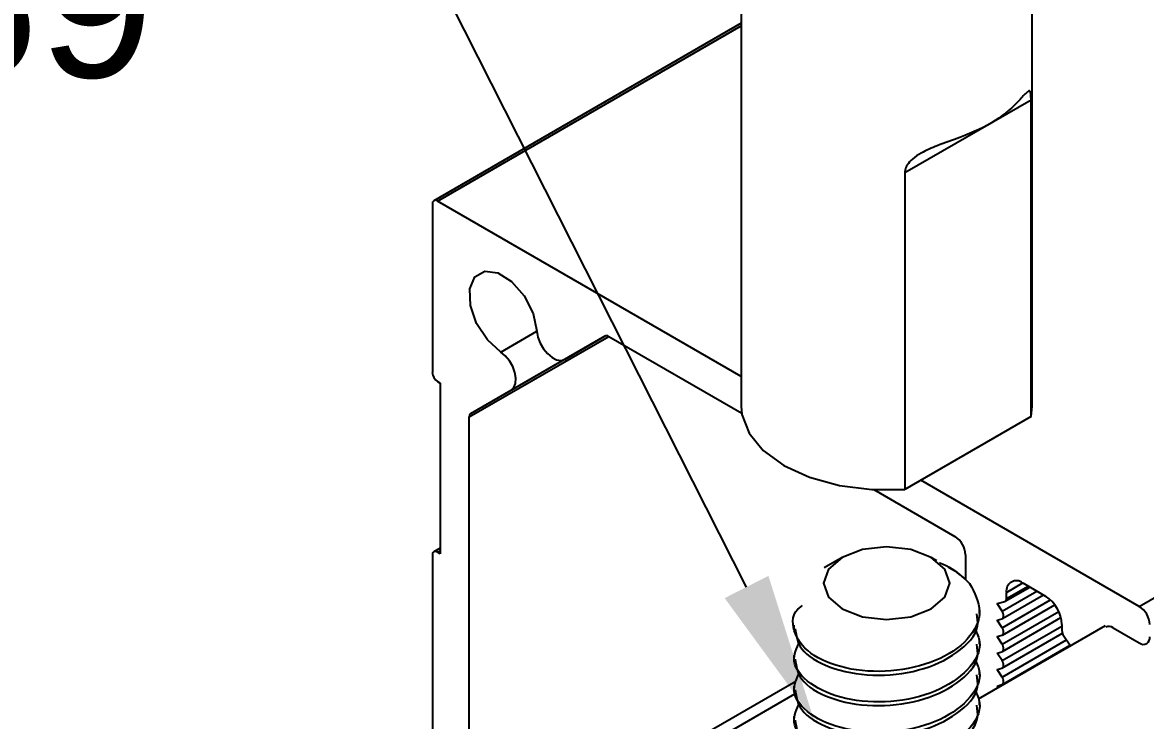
# Model space of a CAD drawing. Extents: x -0.6 to 13.4, y -11.2 to 0.
# Drawn here: x 8.904 to 10.409, y -7.496 to -6.561 of the extents above; entities that cross this region are included whole.
import ezdxf
from ezdxf import colors
from ezdxf.entities.mleader import LeaderData, LeaderLine
from ezdxf.math import Vec2, Vec3

# ---------------------------------------------------------------- set-up
doc = ezdxf.new("R2010")
doc.units = 0
doc.header["$LTSCALE"] = 0.5
doc.header["$MEASUREMENT"] = 0
for name, color, linetype in [('Dimension', 10, 'CONTINUOUS'), ('FAB DWG', 221, 'CONTINUOUS'), ('Housing', 150, 'CONTINUOUS'), ('Mounting', 4, 'CONTINUOUS')]:
    doc.layers.add(name, color=color, linetype=linetype)
doc.styles.get("Standard").update_dxf_attribs({"font": 'arial.ttf'})

msp = doc.modelspace()

# ---------------------------------------------------------------- linework, layer by layer
at = {"layer": 'Dimension', "transparency": 16777216}
msp.add_open_spline([(8.841, -10.3196), (9.0337, -8.7415), (7.6512, -7.9567), (6.2686, -7.1718), (6.4613, -5.5938)], degree=3, dxfattribs=at)
at = {"layer": 'Housing', "linetype": 'Continuous', "lineweight": 25, "transparency": 16777216}
for p, q in [((10.4006, -7.3434), (12.1042, -6.3618)), ((9.867, -6.5626), (9.4553, -6.8001)), ((9.4603, -6.8006), (9.867, -6.5659)), ((9.867, -7.0354), (9.4603, -6.8006)), ((9.4533, -6.8047), (9.4533, -7.03)), ((9.5028, -7.0898), (9.6896, -6.9819)), ((9.5049, -7.0852), (9.685, -6.9812)), ((9.5449, -7.0028), (9.5933, -6.9749)), ((9.5589, -7.054), (9.6849, -6.9813)), ((9.6306, -7.0126), (9.6848, -6.9813)), ((9.6306, -7.0126), (9.6846, -6.9814)), ((9.6896, -6.9819), (9.8679, -7.0849)), ((9.4603, -7.0423), (9.4639, -7.0443)), ((9.4639, -7.0443), (9.4639, -7.2729)), ((9.5049, -7.0852), (9.5589, -7.054)), ((9.5028, -7.696), (9.5028, -7.0898)), ((10.4006, -7.3434), (10.1078, -7.1744)), ((10.0449, -7.187), (10.1536, -7.2498)), ((9.4639, -7.2655), (9.4553, -7.2704)), ((9.4603, -7.2709), (9.4639, -7.2689)), ((9.4533, -7.275), (9.4533, -7.89)), ((9.4639, -7.2729), (9.4603, -7.2709)), ((10.1678, -7.2743), (10.1678, -7.3072)), ((10.2225, -7.3248), (10.2445, -7.3121)), ((10.2445, -7.3121), (10.275, -7.3297)), ((10.2168, -7.3499), (10.2634, -7.323)), ((10.2171, -7.3598), (10.272, -7.3281)), ((10.2209, -7.3366), (10.2539, -7.3176)), ((10.2225, -7.333), (10.2515, -7.3162)), ((10.2225, -7.333), (10.2225, -7.3248)), ((10.2102, -7.3398), (10.2203, -7.3369)), ((10.2168, -7.3499), (10.2102, -7.3398)), ((10.2168, -7.372), (10.2815, -7.3346)), ((10.2171, -7.3818), (10.2873, -7.3413)), ((10.2168, -7.394), (10.2926, -7.3502)), ((10.2171, -7.4039), (10.2956, -7.3585)), ((10.2102, -7.3619), (10.2165, -7.36)), ((10.2168, -7.372), (10.2102, -7.3619)), ((10.2168, -7.4161), (10.2969, -7.3698)), ((10.2969, -7.3677), (10.2969, -7.3759)), ((10.3656, -7.3722), (10.4006, -7.3924)), ((10.2102, -7.3839), (10.2165, -7.3821)), ((10.2168, -7.394), (10.2102, -7.3839)), ((10.2168, -7.4381), (10.3032, -7.3882)), ((10.2171, -7.4259), (10.2976, -7.3794)), ((10.2991, -7.3824), (10.3086, -7.3961)), ((10.2102, -7.406), (10.2165, -7.4041)), ((10.2171, -7.448), (10.3081, -7.3954)), ((10.3086, -7.3961), (10.3023, -7.3997)), ((10.3027, -7.3995), (10.3086, -7.3961)), ((10.2168, -7.4161), (10.2102, -7.406)), ((10.2102, -7.428), (10.2165, -7.4262)), ((10.2168, -7.4381), (10.2102, -7.428)), ((9.5028, -7.696), (9.9403, -7.4434)), ((10.2102, -7.4501), (10.2165, -7.4482)), ((9.5099, -7.7082), (9.9388, -7.4606)), ((10.2116, -7.4521), (10.2102, -7.4501))]:
    msp.add_line(p, q, dxfattribs=at)
at = {"layer": 'Housing', "linetype": 'Continuous', "lineweight": 25, "transparency": 16777216, "flags": 128}
for points in [[(9.5449, -7.0028), (9.527, -6.9865), (9.5126, -6.9645), (9.5043, -6.9403), (9.5035, -6.9183), (9.5102, -6.9021), (9.5234, -6.8945), (9.5408, -6.8967), (9.5595, -6.9085), (9.5762, -6.9277), (9.5882, -6.9512), (9.5933, -6.9749)], [(9.5933, -6.9749), (9.5946, -6.9827), (9.5976, -6.9908), (9.602, -6.9984), (9.6075, -7.005), (9.6136, -7.0101), (9.6198, -7.0132), (9.6257, -7.014), (9.6306, -7.0126)], [(9.5589, -7.054), (9.5626, -7.0504), (9.5648, -7.0449), (9.5653, -7.038), (9.5639, -7.0302), (9.5609, -7.0221), (9.5565, -7.0145), (9.551, -7.0079), (9.5449, -7.0028)], [(10.2165, -7.36), (10.2174, -7.3595), (10.2181, -7.3587), (10.2186, -7.3576), (10.2188, -7.3563), (10.2187, -7.3548), (10.2183, -7.3531), (10.2176, -7.3515), (10.2168, -7.3499)], [(10.2165, -7.3821), (10.2174, -7.3816), (10.2181, -7.3808), (10.2186, -7.3797), (10.2188, -7.3783), (10.2187, -7.3768), (10.2183, -7.3752), (10.2176, -7.3735), (10.2168, -7.372)], [(10.2165, -7.4041), (10.2174, -7.4036), (10.2181, -7.4028), (10.2186, -7.4017), (10.2188, -7.4004), (10.2187, -7.3988), (10.2183, -7.3972), (10.2176, -7.3956), (10.2168, -7.394)], [(10.2165, -7.4262), (10.2174, -7.4257), (10.2181, -7.4249), (10.2186, -7.4238), (10.2188, -7.4224), (10.2187, -7.4209), (10.2183, -7.4193), (10.2176, -7.4176), (10.2168, -7.4161)], [(10.2165, -7.4482), (10.2174, -7.4477), (10.2181, -7.4469), (10.2186, -7.4458), (10.2188, -7.4445), (10.2187, -7.4429), (10.2183, -7.4413), (10.2176, -7.4397), (10.2168, -7.4381)]]:
    msp.add_lwpolyline(points, dxfattribs=at)
at = {"layer": 'Housing', "linetype": 'Continuous', "lineweight": 25, "transparency": 16777216}
for centre, radius, start, end in [((9.4576, -6.804), 0.00437, 50.7967, 189.214), ((9.6867, -6.986), 0.00503, 54.3818, 114.3139), ((9.4686, -7.0293), 0.0154, 182.6055, 237.3945), ((9.5078, -7.0893), 0.00503, 125.698, 185.6204), ((10.1371, -7.2757), 0.0307, 2.6055, 57.3945), ((9.4576, -7.2743), 0.00437, 50.7967, 189.214), ((10.2359, -7.3226), 0.0135, 50.7966, 189.2134), ((10.2189, -7.3334), 0.00371, 292.5511, 7.6412), ((10.2493, -7.3699), 0.0476, 2.6054, 57.3945), ((10.384, -7.3693), 0.0307, 2.6055, 57.3945), ((10.3601, -7.379), 0.00873, 50.7967, 120.0054), ((10.3089, -7.3754), 0.012, 182.3554, 215.7765), ((10.4061, -7.3856), 0.00873, 230.7967, 9.214)]:
    msp.add_arc(centre, radius, start, end, dxfattribs=at)
at = {"layer": 'Mounting', "linetype": 'Continuous', "lineweight": 25, "transparency": 16777216}
for p, q in [((9.867, -6.1482), (9.867, -7.0751)), ((10.257, -7.0751), (10.257, -6.1482)), ((10.2555, -6.6653), (10.0863, -6.7629)), ((10.2555, -7.0891), (10.2555, -6.6653)), ((10.0863, -6.7629), (10.0863, -7.1868)), ((10.2555, -7.0891), (10.257, -7.0751)), ((10.2555, -7.0891), (10.0863, -7.1868)), ((10.0023, -7.2779), (9.9783, -7.2918)), ((10.1293, -7.2823), (10.1218, -7.2779)), ((10.1501, -7.2943), (10.1454, -7.2916)), ((10.1865, -7.3532), (10.1865, -7.3451)), ((9.9375, -7.3686), (9.9375, -7.3736)), ((10.3547, -7.3695), (10.1847, -7.4676)), ((10.1865, -7.3941), (10.1865, -7.389)), ((9.9375, -7.4094), (9.9375, -7.4145)), ((10.1865, -7.4349), (10.1865, -7.4298)), ((9.9375, -7.4502), (9.9375, -7.4553)), ((10.1865, -7.4757), (10.1865, -7.4706)), ((9.9375, -7.4911), (9.9375, -7.4961))]:
    msp.add_line(p, q, dxfattribs=at)
at = {"layer": 'Mounting', "linetype": 'Continuous', "lineweight": 25, "transparency": 16777216, "flags": 128}
for points in [[(9.867, -7.0751), (9.8681, -7.0866), (9.8776, -7.1116), (9.8966, -7.1347), (9.9242, -7.1547), (9.9588, -7.1706), (9.9988, -7.1816), (10.0421, -7.187), (10.0863, -7.1868)], [(10.0023, -7.3469), (10.0297, -7.3575), (10.062, -7.3612), (10.0944, -7.3575), (10.1218, -7.3469), (10.1401, -7.3311), (10.1465, -7.3124), (10.1401, -7.2937), (10.1218, -7.2779), (10.0944, -7.2673), (10.062, -7.2636), (10.0297, -7.2673), (10.0023, -7.2779), (9.984, -7.2937), (9.9775, -7.3124), (9.984, -7.3311), (10.0023, -7.3469)]]:
    msp.add_lwpolyline(points, dxfattribs=at)
at = {"layer": 'Mounting', "linetype": 'Continuous', "lineweight": 25, "transparency": 16777216}
msp.add_arc((10.1044, -7.3752), 0.0929, 42.379, 60.5512, dxfattribs=at)
for points, knots in [([(10.2555, -6.6653), (10.2555, -6.6634), (10.2554, -6.6594), (10.2549, -6.6548), (10.2534, -6.6523), (10.2492, -6.6551), (10.2371, -6.6694), (10.2092, -6.6946), (10.169, -6.7128), (10.133, -6.725), (10.1106, -6.7344), (10.0969, -6.7434), (10.0896, -6.7515), (10.0867, -6.7581), (10.0864, -6.7617), (10.0863, -6.7629)], [0, 0, 0, 0, 0.024512, 0.053699, 0.095188, 0.1569, 0.264511, 0.461943, 0.670334, 0.786075, 0.867528, 0.916354, 0.954283, 0.985242, 1, 1, 1, 1]), ([(10.1328, -7.2852), (10.133, -7.2852), (10.1449, -7.2893), (10.1586, -7.2992), (10.1697, -7.3095), (10.1731, -7.3126)], [0, 0, 0, 0, 0.009085, 0.699953, 1, 1, 1, 1]), ([(10.1731, -7.3126), (10.1797, -7.325), (10.1929, -7.3499), (10.1741, -7.3891), (10.1298, -7.4186), (10.068, -7.4329), (10.0052, -7.4287), (9.9555, -7.4075), (9.9348, -7.377), (9.9351, -7.3517), (9.9483, -7.3428), (9.9491, -7.3423)], [0, 0, 0, 0, 0.122838, 0.246106, 0.369765, 0.494868, 0.61926, 0.743029, 0.868385, 0.992379, 1, 1, 1, 1]), ([(9.9396, -7.3734), (9.9409, -7.3826), (9.9437, -7.4028), (9.9839, -7.4273), (10.0424, -7.4385), (10.1071, -7.4315), (10.1587, -7.4072), (10.1866, -7.3775), (10.1837, -7.3589), (10.1828, -7.3533)], [0, 0, 0, 0, 0.133388, 0.292309, 0.453131, 0.611973, 0.771343, 0.93195, 1, 1, 1, 1]), ([(10.1804, -7.374), (10.1831, -7.3796), (10.1916, -7.3977), (10.1734, -7.4299), (10.13, -7.4595), (10.0681, -7.4738), (10.0049, -7.4694), (9.9565, -7.4486), (9.9325, -7.4188), (9.9413, -7.3994), (9.9452, -7.3907)], [0, 0, 0, 0, 0.061539, 0.198241, 0.335377, 0.474115, 0.612064, 0.749322, 0.888341, 1, 1, 1, 1]), ([(9.9396, -7.4143), (9.9409, -7.4235), (9.9437, -7.4436), (9.9839, -7.4681), (10.0424, -7.4793), (10.1071, -7.4723), (10.1587, -7.4481), (10.1866, -7.4184), (10.1837, -7.3997), (10.1828, -7.3941)], [0, 0, 0, 0, 0.133388, 0.292309, 0.453131, 0.611973, 0.771343, 0.93195, 1, 1, 1, 1]), ([(10.1804, -7.4148), (10.1831, -7.4205), (10.1916, -7.4386), (10.1734, -7.4708), (10.13, -7.5003), (10.0681, -7.5146), (10.0049, -7.5103), (9.9565, -7.4894), (9.9325, -7.4596), (9.9413, -7.4402), (9.9452, -7.4315)], [0, 0, 0, 0, 0.061539, 0.198241, 0.335377, 0.474115, 0.612064, 0.749322, 0.888341, 1, 1, 1, 1]), ([(9.9396, -7.4551), (9.9409, -7.4643), (9.9437, -7.4844), (9.9839, -7.509), (10.0424, -7.5201), (10.1071, -7.5132), (10.1587, -7.4889), (10.1866, -7.4592), (10.1837, -7.4405), (10.1828, -7.435)], [0, 0, 0, 0, 0.133388, 0.292309, 0.453131, 0.611973, 0.771343, 0.93195, 1, 1, 1, 1]), ([(10.1804, -7.4557), (10.1831, -7.4613), (10.1916, -7.4794), (10.1734, -7.5116), (10.13, -7.5411), (10.0681, -7.5554), (10.0049, -7.5511), (9.9565, -7.5303), (9.9325, -7.5005), (9.9413, -7.481), (9.9452, -7.4724)], [0, 0, 0, 0, 0.0615388, 0.1982414, 0.335377, 0.4741152, 0.6120639, 0.7493223, 0.8883411, 1, 1, 1, 1]), ([(9.9396, -7.4959), (9.9409, -7.5051), (9.9437, -7.5253), (9.9839, -7.5498), (10.0424, -7.561), (10.1071, -7.554), (10.1587, -7.5297), (10.1866, -7.5), (10.1837, -7.4814), (10.1828, -7.4758)], [0, 0, 0, 0, 0.133388, 0.292309, 0.453131, 0.611973, 0.771343, 0.93195, 1, 1, 1, 1])]:
    msp.add_open_spline(points, degree=3, knots=knots, dxfattribs=at)

# ---------------------------------------------------------------- leaders
at = {"layer": 'FAB DWG', "transparency": 16777216}
ml = msp.add_multileader_mtext('Standard', dxfattribs=at)
ml.set_content('BK01159', color=256)
ml.set_leader_properties()
ml.build(insert=Vec2(0, 0))
ml.multileader.update_dxf_attribs({"dogleg_length": 0.2323, "arrow_head_size": 0.2})
ctx = ml.context
ctx.base_point, ctx.char_height, ctx.arrow_head_size, ctx.landing_gap_size, ctx.plane_origin = Vec3(7.8117, -6.5366), 0.2, 0.2, 0.12, Vec3(10.5289, -6.7329)
ctx.text_align_type = 2
notes = []
notes.append((ctx, [(1, (1, 1, 0), (9.4784, -6.5366), (-1, 0), 0.3098, [(0, [(9.9647, -7.4959)], 0, [])])]))
ctx.mtext.insert, ctx.mtext.width, ctx.mtext.defined_height, ctx.mtext.alignment, ctx.mtext.flow_direction = Vec3(9.0807, -6.4349), 2.307685, 0.426, 3, 5
for ctx, leaders in notes:
    for number, flags, end, landing, length, lines in leaders:
        leader = LeaderData()
        leader.index, (leader.has_last_leader_line, leader.has_dogleg_vector, leader.attachment_direction) = number, flags
        leader.last_leader_point, leader.dogleg_vector, leader.dogleg_length = Vec3(end), Vec3(landing), length
        for number, points, colour, breaks in lines:
            line = LeaderLine()
            line.index, line.vertices, line.color, line.breaks = number, Vec3.list(points), colors.encode_raw_color(colour), breaks
            leader.lines.append(line)
        ctx.leaders.append(leader)

doc.saveas('drawing.dxf')
